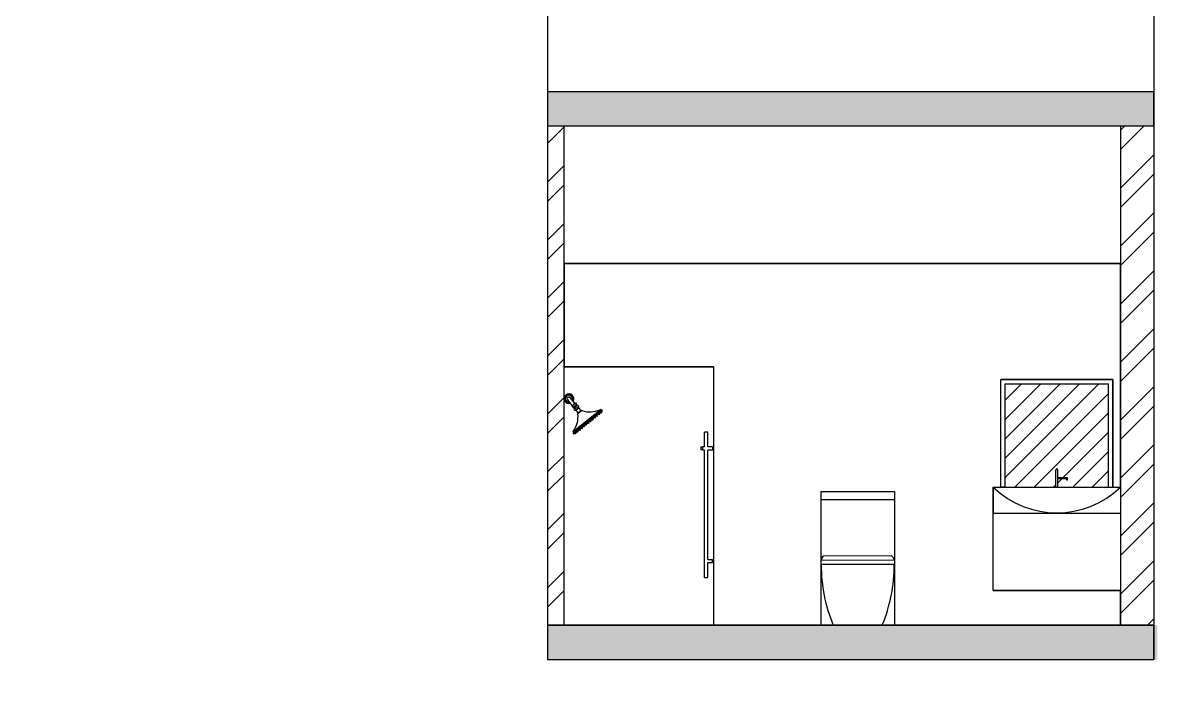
# Model space of a CAD drawing. Header units: millimetres. Extents: x 2258 to 5600, y 711 to 2563.
# Drawn here: x 4612.3 to 4876.1, y 1040 to 1193.1 of the extents above; entities that cross this region are included whole.
import ezdxf

# ---------------------------------------------------------------- set-up
doc = ezdxf.new("R2010")
doc.units = ezdxf.units.MM
doc.layers.add('Edges', color=7, linetype='Continuous')
doc.layers.add('sanit acces', color=4, linetype='Continuous')
doc.layers.add('HAT', color=8, linetype='Continuous', lineweight=18)

# ---------------------------------------------------------------- blocks, each defined once
blk = doc.blocks.new('PP3UU (front)')
at = {"color": 0}
for p, q in [((-14.5, -45.5), (14.5, -45.5)), ((-14.5, -45.5), (-14.5, -56.5)), ((-14.5, -56.5), (14.5, -56.5)), ((14.5, -64), (-14.5, -64)), ((-10.5, -45.5), (-10.5, 0)), ((-10.5, -45.5), (-10.5, -35.5)), ((-4, -56.5), (-2.5, -62.1)), ((-2.5, -62.1), (2.5, -62.1)), ((4, -56.5), (2.5, -62.1)), ((10.5, -45.5), (10.5, 0)), ((10.5, -45.5), (10.5, -36.3)), ((14.5, -45.5), (14.5, -56.5)), ((15.4, -107), (-15.4, -107)), ((13.4, -105), (-13.4, -105)), ((-13.4, -105), (-13.4, -107)), ((12.5, -82), (-12.5, -82)), ((-12.5, -82), (-12.5, -83)), ((12.5, -83), (-12.5, -83)), ((12.5, -82), (12.5, -83)), ((13.4, -105), (13.4, -107)), ((-115, -185.9), (115, -185.9)), ((-111.4, -179.9), (0, -179.9)), ((-108.5, -185.9), (-108.5, -187.9)), ((-108.5, -187.9), (-95.5, -187.9)), ((-106.7, -172.9), (106.7, -172.9)), ((-105, -193.9), (-106.5, -187.9)), ((-102, -193.9), (-105, -193.9)), ((-102, -193.9), (-99, -193.9)), ((-99, -193.9), (-97.5, -187.9)), ((-95.5, -185.9), (-95.5, -187.9)), ((-91.5, -185.9), (-91.5, -187.9)), ((-91.5, -187.9), (-78.5, -187.9)), ((-88, -193.9), (-89.5, -187.9)), ((-85, -193.9), (-88, -193.9)), ((-85, -193.9), (-82, -193.9)), ((-82, -193.9), (-80.5, -187.9)), ((-78.5, -185.9), (-78.5, -187.9)), ((-74.5, -185.9), (-74.5, -187.9)), ((-74.5, -187.9), (-61.5, -187.9)), ((-71, -193.9), (-72.5, -187.9)), ((-68, -193.9), (-71, -193.9)), ((-68, -193.9), (-65, -193.9)), ((-65, -193.9), (-63.5, -187.9)), ((-61.5, -185.9), (-61.5, -187.9)), ((-57.5, -185.9), (-57.5, -187.9)), ((-57.5, -187.9), (-44.5, -187.9)), ((-54, -193.9), (-55.5, -187.9)), ((-51, -193.9), (-54, -193.9)), ((-51, -193.9), (-48, -193.9)), ((-48, -193.9), (-46.5, -187.9)), ((-44.5, -185.9), (-44.5, -187.9)), ((-40.5, -185.9), (-40.5, -187.9)), ((-40.5, -187.9), (-27.5, -187.9)), ((-37, -193.9), (-38.5, -187.9)), ((-34, -193.9), (-37, -193.9)), ((-34, -193.9), (-31, -193.9)), ((-31, -193.9), (-29.5, -187.9)), ((-27.5, -185.9), (-27.5, -187.9)), ((-23.5, -185.9), (-23.5, -187.9)), ((-23.5, -187.9), (-10.5, -187.9)), ((-20, -193.9), (-21.5, -187.9)), ((-17, -193.9), (-20, -193.9)), ((-17, -193.9), (-14, -193.9)), ((-14, -193.9), (-12.5, -187.9)), ((-10.5, -185.9), (-10.5, -187.9)), ((-6.5, -185.9), (-6.5, -187.9)), ((-6.5, -187.9), (6.5, -187.9)), ((-3, -193.9), (-4.5, -187.9)), ((0, -193.9), (-3, -193.9)), ((111.4, -179.9), (0, -179.9)), ((0, -193.9), (3, -193.9)), ((3, -193.9), (4.5, -187.9)), ((6.5, -185.9), (6.5, -187.9)), ((10.5, -185.9), (10.5, -187.9)), ((23.5, -187.9), (10.5, -187.9)), ((14, -193.9), (12.5, -187.9)), ((17, -193.9), (14, -193.9)), ((17, -193.9), (20, -193.9)), ((20, -193.9), (21.5, -187.9)), ((23.5, -185.9), (23.5, -187.9)), ((27.5, -185.9), (27.5, -187.9)), ((40.5, -187.9), (27.5, -187.9)), ((31, -193.9), (29.5, -187.9)), ((34, -193.9), (31, -193.9)), ((34, -193.9), (37, -193.9)), ((37, -193.9), (38.5, -187.9)), ((40.5, -185.9), (40.5, -187.9)), ((44.5, -185.9), (44.5, -187.9)), ((57.5, -187.9), (44.5, -187.9)), ((48, -193.9), (46.5, -187.9)), ((51, -193.9), (48, -193.9)), ((51, -193.9), (54, -193.9)), ((54, -193.9), (55.5, -187.9)), ((57.5, -185.9), (57.5, -187.9)), ((61.5, -185.9), (61.5, -187.9)), ((74.5, -187.9), (61.5, -187.9)), ((65, -193.9), (63.5, -187.9)), ((68, -193.9), (65, -193.9)), ((68, -193.9), (71, -193.9)), ((71, -193.9), (72.5, -187.9)), ((74.5, -185.9), (74.5, -187.9)), ((78.5, -185.9), (78.5, -187.9)), ((91.5, -187.9), (78.5, -187.9)), ((82, -193.9), (80.5, -187.9)), ((85, -193.9), (82, -193.9)), ((85, -193.9), (88, -193.9)), ((88, -193.9), (89.5, -187.9)), ((91.5, -185.9), (91.5, -187.9)), ((95.5, -185.9), (95.5, -187.9)), ((108.5, -187.9), (95.5, -187.9)), ((99, -193.9), (97.5, -187.9)), ((102, -193.9), (99, -193.9)), ((102, -193.9), (105, -193.9)), ((105, -193.9), (106.5, -187.9)), ((108.5, -185.9), (108.5, -187.9))]:
    blk.add_line(p, q, dxfattribs=at)
for centre, radius, start, end in [((0, 0), 29.5, 290.83778, 249.16222), ((0, 0), 27.4, 292.54238, 247.45762), ((0, 0), 21.5, 299.19883, 240.80117), ((0, 0), 10.5, 0, 180), ((-3.9, -72), 13.3, 143.2974, 229.38298), ((-2.3, -66.9), 4.8, 92.50343, 143.2201), ((2.3, -66.9), 4.8, 36.7799, 87.49657), ((3.9, -72), 13.3, 310.61702, 36.7026), ((-145.9, -22.5), 155.5, 284.61863, 327.04949), ((-35.4, -93.1), 25, 331.50397, 23.70096), ((35.4, -93.1), 25, 156.29904, 208.49603), ((145.9, -22.5), 155.5, 212.95051, 255.38137), ((-109.3, -185.3), 5.7, 110.74796, 186.73489), ((-104.5, -179.4), 6.87, 108.24952, 184.00844), ((104.5, -179.4), 6.87, 355.99156, 71.75048), ((109.3, -185.3), 5.7, 353.26511, 69.25204)]:
    blk.add_arc(centre, radius, start, end, dxfattribs=at)
blk.add_ellipse((0, -73.6), major_axis=(8.78, 0), ratio=0.779002, dxfattribs=at)

msp = doc.modelspace()

# ---------------------------------------------------------------- hatches: boundary and pattern name
at = {"true_color": 0x000000, "transparency": 33554687}
h = msp.add_hatch(dxfattribs=at)
h.set_pattern_fill('AR-CONC', color=18, scale=0.04)
h.set_pattern_definition([(50, (1749.688, 143.193), (7.287387, -0.637563), [0.762, -8.382]), (355, (1749.688, 143.193), (-1.409737, 7.642274), [0.6096, -6.705623]), (100.45144, (1750.295, 143.14), (5.87765, 7.00471), [0.6476, -7.12361]), (46.1842, (1749.688, 145.225), (10.843162, -1.681693), [1.143, -12.573]), (96.63556, (1750.591, 145.085), (9.496165, 9.897045), [0.9714, -10.685424]), (351.18415, (1749.688, 145.225), (9.496165, 9.897045), [0.9144, -10.05839]), (21, (1750.704, 144.717), (6.064576, -4.090608), [0.762, -8.382]), (326, (1750.704, 144.717), (2.472081, 7.367519), [0.6096, -6.7056]), (71.45144, (1751.209, 144.376), (8.536657, 3.276911), [0.6476, -7.123598]), (37.5, (1749.6878, 143.1929), (0.1235441, 3.3822016), [0, -6.62432, 0, -6.8072, 0, -6.731]), (7.5, (1749.6878, 143.193), (2.6727865, 4.007223), [0, -3.88112, 0, -6.47192, 0, -2.5654]), (327.5, (1747.422, 143.193), (5.4236238, -0.2291498), [0, -2.54, 0, -7.9248, 0, -10.5156]), (317.5, (1746.406, 143.193), (5.925167, 1.0170596), [0, -3.302, 0, -5.26288, 0, -7.4676])])
h.paths.add_polyline_path([(4876.149, 1053.085), (4742.046, 1053.085), (4734.321, 1053.085), (4734.321, 1045.085), (4876.149, 1045.085)])
h.paths.add_polyline_path([(4875.327, 1177.085), (4734.321, 1177.085), (4734.321, 1169.085), (4875.327, 1169.085)])
at = {"layer": 'HAT', "lineweight": 30, "true_color": 0x000000}
h = msp.add_hatch(dxfattribs=at)
h.set_pattern_fill('ANSI32', color=18)
h.set_pattern_definition([(45, (2570.343, 554.599), (-6.735192, 6.735192), []), (45, (2574.833, 554.599), (-6.735192, 6.735192), [])])
h.paths.add_polyline_path([(4428.441, 1038.71), (4420.716, 1038.71), (4420.716, 926.71), (4428.441, 926.71)])
h.paths.add_polyline_path([(4562.544, 1038.71), (4558.681, 1038.71), (4558.681, 926.71), (4562.544, 926.71)])
h.paths.add_polyline_path([(4738.184, 1169.085), (4734.321, 1169.085), (4734.321, 1053.085), (4738.184, 1053.085), (4738.184, 1113.085)])
h.paths.add_polyline_path([(4875.327, 1169.085), (4867.599, 1169.085), (4867.599, 1053.085), (4875.327, 1053.085)])
at = {"layer": 'HAT', "lineweight": 30}
h = msp.add_hatch(dxfattribs=at)
h.set_pattern_fill('ANSI31', color=4)
h.set_pattern_definition([(45, (2570.343, 554.5994), (-2.245064, 2.245064), [])])
h.paths.add_polyline_path([(4864.799, 1109.111), (4840.798, 1109.111), (4840.798, 1085.111), (4852.548, 1085.111), (4852.548, 1089.111, -1), (4853.048, 1089.111), (4853.048, 1087.361), (4855.298, 1087.361), (4855.298, 1086.861), (4855.048, 1086.861), (4855.048, 1087.111), (4853.048, 1087.111), (4853.048, 1085.111), (4864.799, 1085.111)])

# ---------------------------------------------------------------- linework, layer by layer
for p, q in [((4797.998, 1053.1), (4797.998, 1084.1)), ((4797.998, 1084.1), (4814.998, 1084.1)), ((4798.058, 1082.291), (4814.998, 1082.291)), ((4814.998, 1084.1), (4814.998, 1053.111)), ((4814.362, 1069.152), (4798.52, 1069.128)), ((4814.995, 1067.153), (4797.984, 1067.127)), ((4814.993, 1068.153), (4797.998, 1068.127))]:
    msp.add_line(p, q)
for centre, radius, start, end in [((4852.79, 1100.619), 21.432, 226.35325, 313.64675), ((4799.168, 1068.153), 1.17, 123.62857, 181.28348), ((4813.613, 1067.98), 1.39, 7.1184, 57.40238), ((4834.225, 1067.061), 36.241, 179.89525, 202.68339), ((4778.754, 1067.086), 36.241, 337.31661, 0.10475)]:
    msp.add_arc(centre, radius, start, end)
at = {"layer": 'Edges'}
for p, q in [((4770.834, 1094.504), (4770.834, 1097.911)), ((4771.626, 1097.911), (4770.834, 1097.911)), ((4771.626, 1094.504), (4771.626, 1097.911)), ((4770.496, 1094.391), (4770.021, 1094.391)), ((4770.021, 1094.391), (4770.021, 1093.826)), ((4770.496, 1093.826), (4770.021, 1093.826)), ((4770.834, 1094.504), (4770.496, 1094.504)), ((4770.496, 1094.391), (4770.496, 1094.504)), ((4770.496, 1093.826), (4770.496, 1094.391)), ((4770.496, 1093.713), (4770.496, 1093.826)), ((4770.834, 1093.714), (4770.496, 1093.713)), ((4770.836, 1094.504), (4770.834, 1094.504)), ((4770.834, 1064.175), (4770.834, 1093.714)), ((4771.626, 1094.504), (4771.625, 1094.504)), ((4772.714, 1094.504), (4771.626, 1094.504)), ((4772.714, 1093.713), (4771.626, 1093.714)), ((4771.626, 1068.314), (4771.626, 1093.714)), ((4772.714, 1094.504), (4772.714, 1093.713)), ((4771.625, 1068.314), (4771.626, 1068.314)), ((4771.626, 1068.314), (4772.714, 1068.314)), ((4771.626, 1064.175), (4771.626, 1067.641)), ((4771.626, 1067.641), (4772.714, 1067.641)), ((4772.714, 1067.641), (4772.714, 1068.314)), ((4770.834, 1064.175), (4771.626, 1064.175))]:
    msp.add_line(p, q, dxfattribs=at)
at = {"layer": 'HAT', "color": 18, "lineweight": 30, "true_color": 0x000000}
for p, q in [((4734.321, 1285.085), (4734.321, 1045.085)), ((4875.327, 1281.222), (4875.327, 1045.085)), ((4734.321, 1177.085), (4875.327, 1177.085)), ((4734.321, 1177.085), (4875.327, 1177.085)), ((4734.321, 1177.085), (4734.321, 1169.085)), ((4875.327, 1169.085), (4875.327, 1177.085)), ((4734.321, 1169.085), (4875.327, 1169.085)), ((4734.321, 1169.085), (4875.327, 1169.085)), ((4738.184, 1053.085), (4738.184, 1169.085)), ((4867.599, 1169.085), (4867.599, 1053.085)), ((4738.184, 1053.085), (4738.184, 1137.085)), ((4738.184, 1137.085), (4867.599, 1137.085)), ((4738.184, 1137.085), (4738.184, 1113.085)), ((4867.599, 1137.085), (4738.184, 1137.085)), ((4867.583, 1085.111), (4867.599, 1137.085)), ((4738.184, 1053.085), (4738.184, 1113.085)), ((4772.984, 1113.085), (4738.184, 1113.085)), ((4738.184, 1113.085), (4772.984, 1113.085)), ((4772.984, 1113.085), (4772.984, 1053.085)), ((4772.984, 1113.085), (4772.984, 1053.085)), ((4839.798, 1085.111), (4839.798, 1110.111)), ((4865.799, 1110.111), (4839.798, 1110.111)), ((4839.798, 1085.111), (4839.798, 1110.111)), ((4839.798, 1110.111), (4865.799, 1110.111)), ((4840.798, 1085.111), (4840.798, 1109.111)), ((4840.798, 1109.111), (4864.799, 1109.111)), ((4864.799, 1085.111), (4864.799, 1109.111)), ((4865.799, 1085.111), (4865.799, 1110.111)), ((4865.799, 1110.111), (4865.799, 1085.111)), ((4852.548, 1085.111), (4852.548, 1089.111)), ((4853.048, 1085.111), (4853.048, 1089.111)), ((4853.048, 1087.111), (4853.048, 1087.361)), ((4853.048, 1087.361), (4855.298, 1087.361)), ((4853.048, 1085.111), (4853.048, 1087.111)), ((4853.048, 1087.111), (4855.048, 1087.111)), ((4855.048, 1087.111), (4855.048, 1086.861)), ((4855.298, 1086.861), (4855.298, 1087.361)), ((4837.998, 1061.111), (4837.998, 1085.111)), ((4837.998, 1085.111), (4837.998, 1079.111)), ((4837.998, 1085.111), (4867.599, 1085.111)), ((4837.998, 1061.111), (4837.998, 1085.111)), ((4837.998, 1085.111), (4839.798, 1085.111)), ((4840.798, 1085.111), (4839.798, 1085.111)), ((4840.798, 1085.111), (4840.548, 1085.111)), ((4840.798, 1085.111), (4852.798, 1085.111)), ((4852.798, 1085.111), (4864.799, 1085.111)), ((4855.048, 1086.861), (4855.298, 1086.861)), ((4865.799, 1085.111), (4867.583, 1085.111)), ((4797.984, 1053.085), (4797.998, 1084.1)), ((4797.998, 1084.1), (4814.998, 1084.1)), ((4814.998, 1084.1), (4814.998, 1053.111)), ((4837.998, 1079.111), (4867.599, 1079.111)), ((4837.998, 1061.111), (4867.599, 1061.111)), ((4867.599, 1061.111), (4837.998, 1061.111)), ((4867.599, 1053.085), (4867.599, 1061.111)), ((4734.321, 1053.085), (4875.327, 1053.085)), ((4734.321, 1053.085), (4734.321, 1045.085)), ((4875.327, 1053.085), (4734.321, 1053.085)), ((4772.984, 1053.085), (4797.984, 1053.085)), ((4814.998, 1053.111), (4867.599, 1053.085)), ((4875.327, 1045.085), (4875.327, 1053.085)), ((4734.321, 1045.085), (4875.327, 1045.085)), ((4734.321, 1045.085), (4875.327, 1045.085))]:
    msp.add_line(p, q, dxfattribs=at)
at = {"layer": 'HAT', "color": 23, "lineweight": 30}
msp.add_line((4772.984, 1053.085), (4797.984, 1053.085), dxfattribs=at)
at = {"layer": 'HAT', "color": 18, "lineweight": 30, "true_color": 0x000000}
msp.add_arc((4852.798, 1089.111), 0.25, 0, 180, dxfattribs=at)

# ---------------------------------------------------------------- block references
at = {"layer": 'sanit acces', "color": 152, "true_color": 0x2776bb, "xscale": 0.03763307139673637, "yscale": 0.03763307139673637, "zscale": 0.03763307139673637, "rotation": 38.89293690171822}
msp.add_blockref('PP3UU (front)', (4739.343, 1105.683), dxfattribs=at)

doc.saveas('drawing.dxf')
